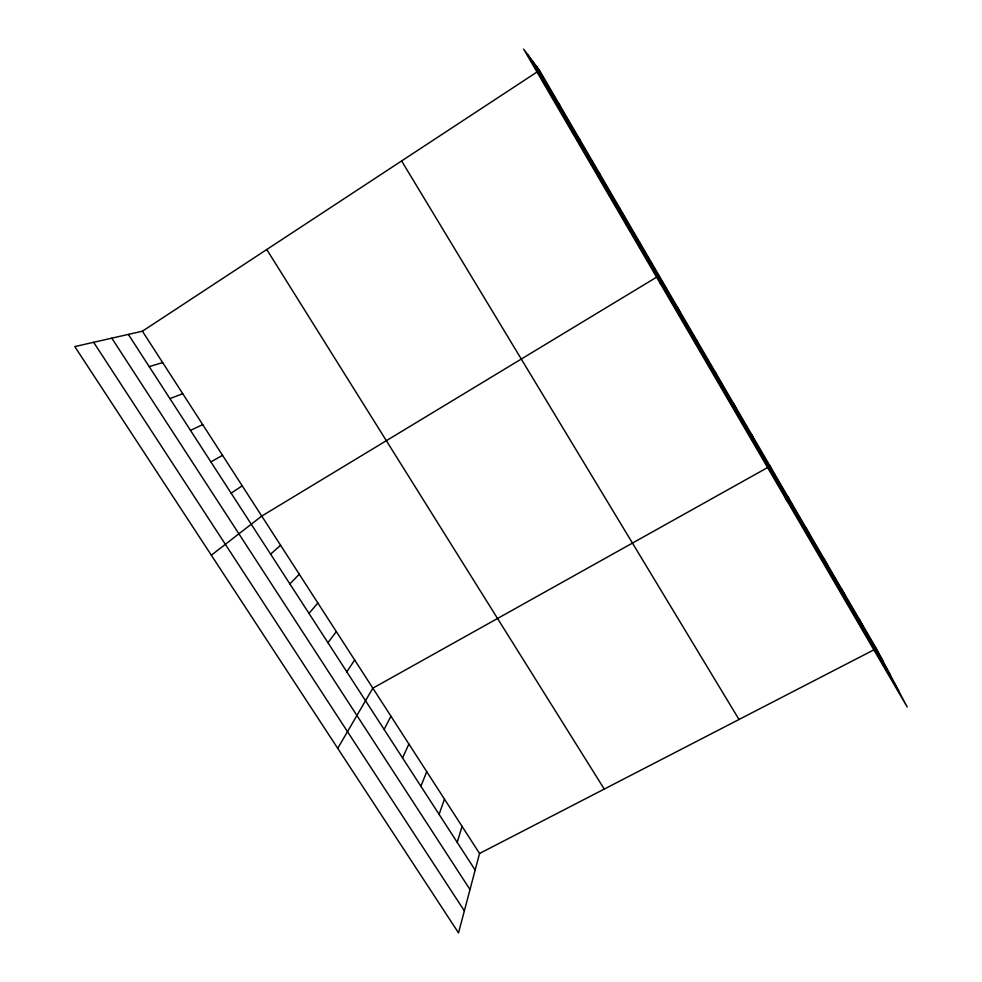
<?xml version="1.0" encoding="UTF-8"?>
<svg xmlns="http://www.w3.org/2000/svg" width="982" height="982" viewBox="0 0 982 982"><rect width="100%" height="100%" fill="white"/><g stroke="black" fill="none" stroke-linecap="round" stroke-linejoin="round"><path stroke-width="1.47" d="M142.402 331.204L479.56 853.468L458.52 932.9L74.792 346.585L142.402 331.204L539.511 70.36L876.374 648.55L907.208 707.028L523.627 49.1L539.511 70.36M457.195 842.335L462.068 826.378M639.307 242.861L639.564 242.1M439.114 814.397L444.465 799.103M420.897 786.275L426.74 771.643M402.571 757.957L408.893 744.012M384.109 729.442L390.934 716.185M337.734 748.345L372.853 688.173L770.109 466.155L786.975 500.808M346.806 671.823L354.649 659.978M327.963 642.719L336.323 631.586M308.986 613.406L317.861 602.997M289.874 583.885L299.289 574.225M270.627 554.167L280.582 545.255M211.326 555.211L261.752 516.078L659.118 275.66L660.653 284.129M231.138 493.173L242.21 485.808M210.885 461.884L222.533 455.329M479.56 853.468L876.374 648.55M190.471 430.362L202.709 424.629M169.923 398.606L182.75 393.708M149.215 366.63L162.656 362.567M619.016 208.049L619.863 208.282M598.566 172.955L600.002 174.195M577.956 137.578L579.994 139.849M557.175 101.919L559.826 105.234M93.646 342.301L464.351 910.879M111.813 338.164L469.997 889.557M128.347 334.408L475.165 870.077M266.773 249.514L604.249 789.074M401.613 160.938L739.004 719.487M536.233 65.978L882.769 660.69M532.367 60.798L890.306 674.978M528.095 55.078L898.604 690.702M858.98 618.685L864.909 630.027M841.451 588.611L846.914 599.155M823.812 558.328L828.783 568.038M806.038 527.825L810.531 536.7M788.129 497.101L792.13 505.129M751.942 434.977L754.925 441.286M733.652 403.577L736.119 409.003M715.227 371.957L717.167 376.474M696.655 340.091L698.067 343.7M677.961 307.992L678.82 310.68"/></g></svg>
